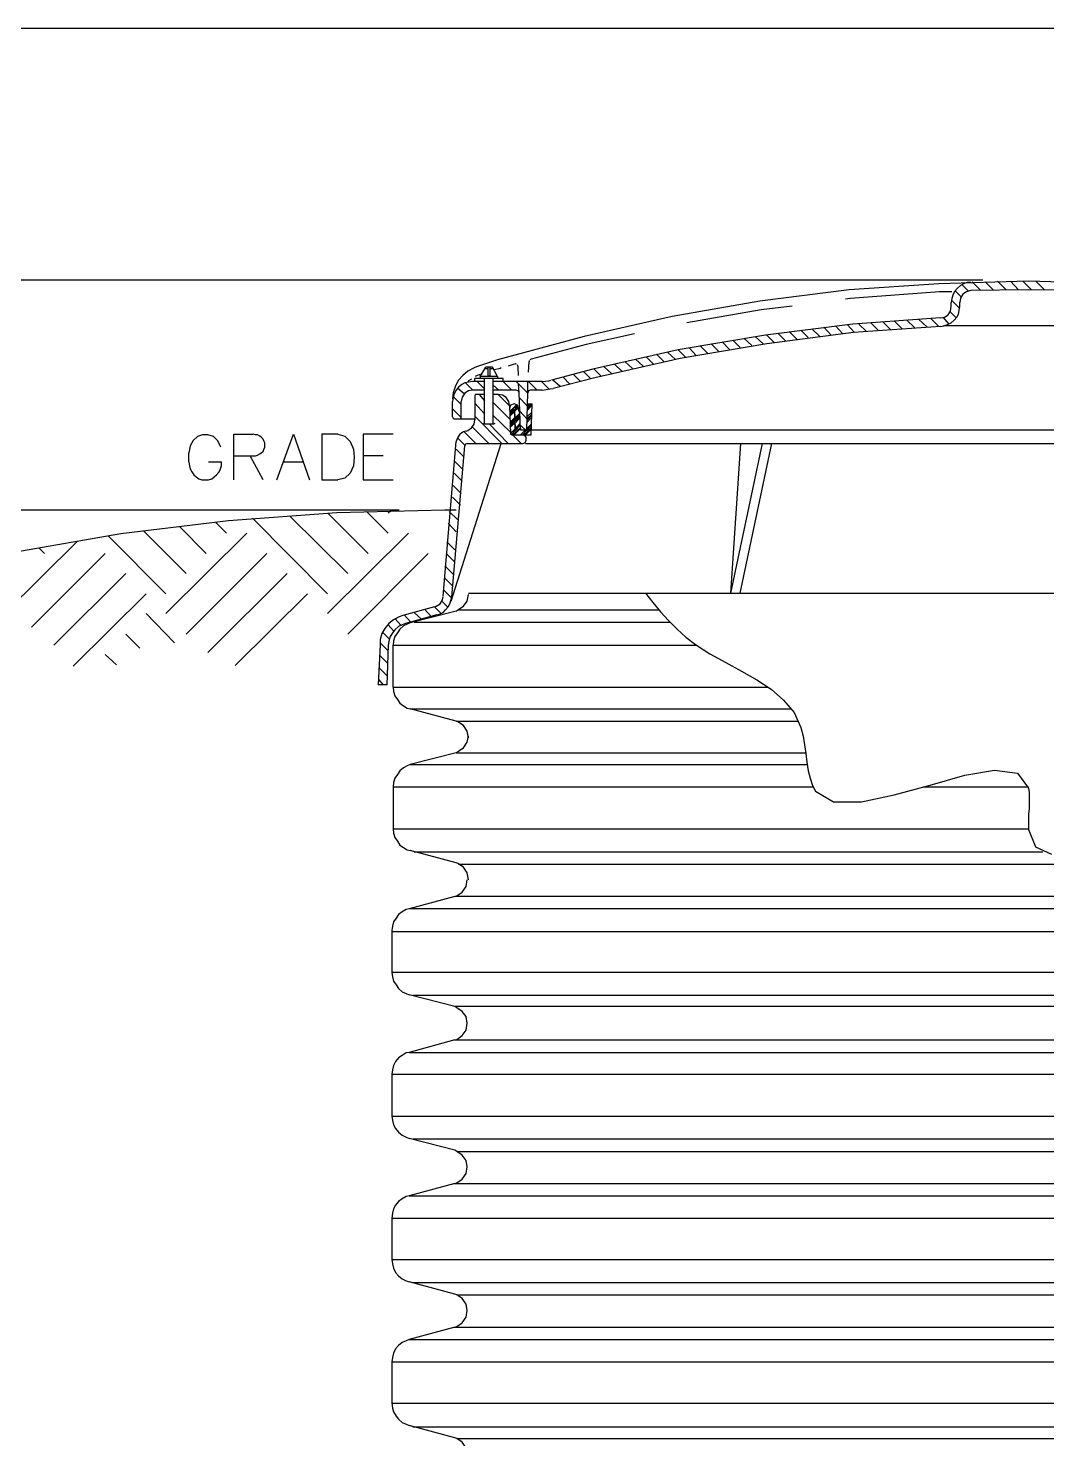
# Model space of a CAD drawing. Header units: inches. Extents: x -1698 to -1559, y -917 to -744.
# Drawn here: x -1667.98 to -1645.69, y -774.76 to -743.9 of the extents above; entities that cross this region are included whole.
import ezdxf

# ---------------------------------------------------------------- set-up
doc = ezdxf.new("R2010")
doc.units = ezdxf.units.IN
doc.layers.add('DH152', color=7, linetype='CONTINUOUS')

msp = doc.modelspace()

# ---------------------------------------------------------------- linework, layer by layer
at = {"layer": 'DH152', "color": 7}
for points in [[(-1692.20639, -743.89502), (-1559.18107, -743.89502)], [(-1647.09287, -749.40558), (-1686.47919, -749.40558)], [(-1636.4373, -750.6106), (-1638.29221, -750.20441), (-1640.22835, -749.86593), (-1642.17804, -749.62222), (-1644.12772, -749.48682), (-1646.09095, -749.43266), (-1648.05417, -749.48682), (-1650.01739, -749.62222), (-1651.96708, -749.86593), (-1653.88968, -750.20441), (-1655.81229, -750.63768), (-1657.70781, -751.15218), (-1658.16816, -751.30111)], [(-1647.76984, -749.66283), (-1648.04063, -749.66283), (-1649.99031, -749.81177), (-1650.09863, -749.82531)], [(-1647.35012, -749.45974), (-1647.43135, -749.45974), (-1647.51259, -749.48682), (-1647.58029, -749.52744), (-1647.64799, -749.5816), (-1647.70214, -749.64929), (-1647.74276, -749.71699), (-1647.76984, -749.81177), (-1647.78338, -749.89301)], [(-1647.56675, -749.77115), (-1647.70214, -749.63576)], [(-1647.35012, -749.63576), (-1647.44489, -749.66283), (-1647.52613, -749.71699), (-1647.58029, -749.79823), (-1647.59383, -749.89301)], [(-1647.40428, -749.64929), (-1647.55321, -749.50036)], [(-1644.83178, -749.63576), (-1646.09095, -749.62222), (-1647.35012, -749.63576)], [(-1647.13349, -749.63576), (-1647.32304, -749.4462)], [(-1646.8627, -749.62222), (-1647.03871, -749.4462)], [(-1646.57837, -749.62222), (-1646.76792, -749.43266)], [(-1646.30758, -749.62222), (-1646.48359, -749.43266)], [(-1646.02325, -749.62222), (-1646.2128, -749.43266)], [(-1645.73892, -749.62222), (-1645.92847, -749.43266)], [(-1651.26303, -749.97424), (-1651.94, -750.05548), (-1653.56474, -750.33981)], [(-1648.01355, -750.23149), (-1647.93231, -750.21795), (-1647.85108, -750.16379), (-1647.79692, -750.08256), (-1647.78338, -749.97424)], [(-1648.01355, -750.42104), (-1647.94585, -750.40751), (-1647.86462, -750.38043), (-1647.78338, -750.33981), (-1647.71568, -750.28565), (-1647.66153, -750.21795), (-1647.62091, -750.15026), (-1647.60737, -750.06902), (-1647.59383, -749.97424)], [(-1647.59383, -750.0284), (-1647.78338, -749.83885)], [(-1647.78338, -749.97424), (-1647.78338, -749.89301)], [(-1647.59383, -749.97424), (-1647.59383, -749.89301)], [(-1648.01355, -750.23149), (-1648.01355, -750.23149), (-1649.93616, -750.36689), (-1651.84522, -750.6106), (-1653.75429, -750.93554), (-1655.62274, -751.35527), (-1656.52988, -751.59898)], [(-1648.58221, -750.44812), (-1648.75822, -750.27211)], [(-1648.31142, -750.43458), (-1648.50097, -750.25857)], [(-1648.05417, -750.42104), (-1648.23018, -750.24503)], [(-1647.824, -750.36689), (-1647.95939, -750.21795)], [(-1647.67506, -750.23149), (-1647.81046, -750.0961)], [(-1654.71559, -750.58352), (-1655.77167, -750.81369), (-1656.97668, -751.13864)], [(-1648.01355, -750.42104), (-1648.01355, -750.42104), (-1649.92262, -750.55644), (-1651.81814, -750.80015), (-1653.71367, -751.1251), (-1655.58212, -751.54482), (-1656.48926, -751.77499)], [(-1651.41196, -750.73245), (-1651.57443, -750.56998)], [(-1651.15471, -750.70537), (-1651.33072, -750.52936)], [(-1650.911, -750.66476), (-1651.07347, -750.50228)], [(-1650.65375, -750.63768), (-1650.82976, -750.4752)], [(-1650.41004, -750.6106), (-1650.57251, -750.43458)], [(-1650.15279, -750.58352), (-1650.31526, -750.40751)], [(-1649.89554, -750.55644), (-1650.05801, -750.38043)], [(-1649.63829, -750.52936), (-1649.80076, -750.36689)], [(-1649.3675, -750.51582), (-1649.54351, -750.33981)], [(-1649.11025, -750.48874), (-1649.28626, -750.31273)], [(-1648.853, -750.4752), (-1649.02901, -750.29919)], [(-1644.24958, -750.40751), (-1647.94585, -750.40751)], [(-1653.36164, -751.0574), (-1653.51058, -750.89493)], [(-1653.11793, -751.00324), (-1653.28041, -750.84077)], [(-1652.87422, -750.96262), (-1653.0367, -750.80015)], [(-1652.63051, -750.92201), (-1652.79299, -750.75953)], [(-1652.40034, -750.88139), (-1652.56281, -750.71891)], [(-1652.14309, -750.84077), (-1652.3191, -750.67829)], [(-1651.89938, -750.80015), (-1652.07539, -750.63768)], [(-1651.65567, -750.77307), (-1651.81814, -750.6106)], [(-1657.03084, -751.42297), (-1657.0173, -751.19279), (-1657.0173, -751.19279)], [(-1657.0173, -751.16572), (-1657.0173, -751.19279)], [(-1656.97668, -751.13864), (-1657.00376, -751.15218)], [(-1654.75621, -751.34173), (-1654.91868, -751.19279)], [(-1654.52604, -751.28757), (-1654.68851, -751.13864)], [(-1654.29587, -751.24695), (-1654.45834, -751.08448)], [(-1654.0657, -751.19279), (-1654.22817, -751.03032)], [(-1653.82199, -751.13864), (-1653.98446, -750.9897)], [(-1653.59181, -751.09802), (-1653.75429, -750.93554)], [(-1658.16816, -751.30111), (-1658.22231, -751.32819), (-1658.35771, -751.39589), (-1658.46602, -751.49066), (-1658.5608, -751.59898), (-1658.6285, -751.72083), (-1658.68266, -751.86977), (-1658.6962, -752.00516)], [(-1658.10046, -751.47712), (-1658.15462, -751.49066), (-1658.19524, -751.51774)], [(-1658.08692, -751.47712), (-1658.114, -751.47712), (-1658.114, -751.47712)], [(-1658.08692, -751.51774), (-1657.96506, -751.31465)], [(-1657.70781, -751.51774), (-1658.08692, -751.51774)], [(-1658.08692, -751.51774), (-1658.08692, -751.55836)], [(-1658.0463, -751.46358), (-1658.07338, -751.46358)], [(-1657.99214, -751.34173), (-1657.91091, -751.34173)], [(-1657.81613, -751.31465), (-1657.96506, -751.31465)], [(-1657.91091, -751.49066), (-1657.91091, -751.31465)], [(-1657.91091, -751.49066), (-1657.91091, -751.5042), (-1657.89737, -751.51774), (-1657.88383, -751.5042), (-1657.87029, -751.49066)], [(-1657.87029, -751.49066), (-1657.87029, -751.31465)], [(-1657.87029, -751.34173), (-1657.78905, -751.34173)], [(-1657.70781, -751.51774), (-1657.81613, -751.31465)], [(-1657.62658, -751.32819), (-1657.65366, -751.34173), (-1657.77551, -751.36881)], [(-1657.70781, -751.51774), (-1657.70781, -751.55836)], [(-1657.34225, -751.24695), (-1657.47764, -751.28757)], [(-1657.30163, -751.24695), (-1657.31517, -751.23341), (-1657.32871, -751.24695)], [(-1657.26101, -751.30111), (-1657.27455, -751.26049)], [(-1657.24747, -751.49066), (-1657.26101, -751.30111)], [(-1655.89352, -751.62606), (-1656.056, -751.46358)], [(-1655.67689, -751.55836), (-1655.82583, -751.40943)], [(-1655.44672, -751.5042), (-1655.59566, -751.35527)], [(-1655.21655, -751.45004), (-1655.37902, -751.30111)], [(-1654.98638, -751.39589), (-1655.14885, -751.24695)], [(-1658.24939, -751.62606), (-1658.34417, -751.6396), (-1658.42541, -751.65314), (-1658.4931, -751.69376), (-1658.5608, -751.74791), (-1658.61496, -751.81561), (-1658.65558, -751.89685), (-1658.68266, -751.97808), (-1658.6962, -752.05932)], [(-1658.43895, -751.89685), (-1658.57434, -751.77499)], [(-1658.24939, -751.81561), (-1658.34417, -751.82915), (-1658.42541, -751.88331), (-1658.47956, -751.96454), (-1658.50664, -752.05932)], [(-1658.24939, -751.81561), (-1658.41187, -751.65314)], [(-1658.27647, -751.5719), (-1658.34417, -751.61252), (-1658.35771, -751.6396), (-1658.35771, -751.6396)], [(-1657.99214, -751.62606), (-1658.24939, -751.62606)], [(-1657.99214, -751.81561), (-1658.24939, -751.81561)], [(-1658.20877, -751.62606), (-1658.20877, -751.55836)], [(-1657.58596, -751.62606), (-1657.58596, -751.55836), (-1658.20877, -751.55836)], [(-1657.99214, -751.78853), (-1658.15462, -751.62606)], [(-1657.80259, -752.56028), (-1657.99214, -752.56028), (-1657.99214, -751.55836)], [(-1657.80259, -752.56028), (-1657.80259, -751.55836)], [(-1656.73297, -751.62606), (-1657.80259, -751.62606)], [(-1657.68074, -751.81561), (-1657.80259, -751.70729)], [(-1657.30163, -751.81561), (-1657.80259, -751.81561)], [(-1657.39641, -751.81561), (-1657.58596, -751.62606)], [(-1657.04438, -751.88331), (-1657.30163, -751.62606)], [(-1657.23393, -751.86977), (-1657.26101, -751.82915), (-1657.30163, -751.81561)], [(-1657.23393, -751.86977), (-1657.24747, -751.68022)], [(-1657.04438, -751.86977), (-1657.04438, -751.6396)], [(-1656.99022, -751.81561), (-1657.03084, -751.82915), (-1657.04438, -751.86977)], [(-1656.84129, -751.81561), (-1657.03084, -751.62606)], [(-1656.73297, -751.81561), (-1656.99022, -751.81561)], [(-1656.5705, -751.80207), (-1656.74651, -751.62606)], [(-1656.73297, -751.62606), (-1656.58404, -751.61252), (-1656.54342, -751.59898)], [(-1656.73297, -751.81561), (-1656.55696, -751.78853), (-1656.48926, -751.77499)], [(-1656.34033, -751.73437), (-1656.5028, -751.58544)], [(-1656.1237, -751.68022), (-1656.27263, -751.53128)], [(-1658.6962, -752.39781), (-1658.6962, -752.05932)], [(-1658.50664, -752.12702), (-1658.68266, -751.95101)], [(-1658.50664, -752.39781), (-1658.50664, -752.05932)], [(-1658.1817, -751.91039), (-1658.19524, -751.91039), (-1658.20877, -751.93747), (-1658.20877, -751.93747)], [(-1658.20877, -751.93747), (-1658.20877, -752.46551)], [(-1658.20877, -752.09994), (-1657.99214, -752.33011)], [(-1657.99214, -751.91039), (-1658.1817, -751.91039)], [(-1658.114, -751.91039), (-1657.99214, -752.04578)], [(-1657.69427, -751.91039), (-1657.80259, -751.91039)], [(-1657.43702, -752.45197), (-1657.80259, -752.0864)], [(-1657.45056, -752.1541), (-1657.69427, -751.91039)], [(-1657.45056, -752.1541), (-1657.4641, -752.05932), (-1657.51826, -751.97808), (-1657.5995, -751.92393), (-1657.69427, -751.91039)], [(-1657.24747, -752.20826), (-1657.27455, -752.14056), (-1657.34225, -752.11348), (-1657.42349, -752.14056), (-1657.45056, -752.20826), (-1657.45056, -752.20826)], [(-1657.28809, -752.12702), (-1657.45056, -752.28949)], [(-1657.20685, -752.68214), (-1657.23393, -751.86977)], [(-1657.05792, -752.1541), (-1657.23393, -751.97808)], [(-1657.07146, -752.68214), (-1657.04438, -751.86977)], [(-1657.05792, -752.11348), (-1656.9496, -752.11348)], [(-1657.03084, -752.11348), (-1657.05792, -752.1541)], [(-1656.99022, -752.11348), (-1657.05792, -752.18118)], [(-1656.96314, -752.11348), (-1657.05792, -752.22179)], [(-1656.97668, -752.79045), (-1656.9496, -752.11348)], [(-1658.50664, -752.41135), (-1658.6962, -752.22179)], [(-1658.6962, -752.39781), (-1658.6962, -752.39781), (-1658.68266, -752.42489), (-1658.65558, -752.43843)], [(-1658.65558, -752.43843), (-1658.20877, -752.43843)], [(-1658.53372, -752.43843), (-1658.50664, -752.42489), (-1658.50664, -752.39781)], [(-1658.20877, -752.38427), (-1657.61304, -752.98001)], [(-1657.80259, -752.37073), (-1657.42349, -752.73629)], [(-1657.45056, -752.1541), (-1657.42349, -752.76337)], [(-1657.34225, -752.22179), (-1657.43702, -752.31657)], [(-1657.34225, -752.26241), (-1657.43702, -752.35719)], [(-1657.34225, -752.28949), (-1657.43702, -752.38427)], [(-1657.34225, -752.42489), (-1657.43702, -752.51966)], [(-1657.34225, -752.22179), (-1657.32871, -752.68214)], [(-1657.27455, -752.14056), (-1657.32871, -752.20826)], [(-1657.26101, -752.16764), (-1657.32871, -752.23533)], [(-1657.24747, -752.19472), (-1657.32871, -752.27595)], [(-1657.31517, -752.68214), (-1657.32871, -752.22179)], [(-1657.22039, -752.31657), (-1657.31517, -752.41135)], [(-1657.22039, -752.34365), (-1657.31517, -752.43843)], [(-1657.22039, -752.38427), (-1657.31517, -752.47904)], [(-1657.22039, -752.41135), (-1657.31517, -752.51966)], [(-1657.24747, -752.23533), (-1657.24747, -752.20826), (-1657.24747, -752.20826)], [(-1657.24747, -752.23533), (-1657.24747, -752.24887), (-1657.23393, -752.28949), (-1657.22039, -752.30303)], [(-1657.07146, -752.43843), (-1657.22039, -752.27595)], [(-1656.96314, -752.30303), (-1657.07146, -752.39781)], [(-1656.96314, -752.34365), (-1657.07146, -752.43843)], [(-1656.96314, -752.37073), (-1657.07146, -752.47904)], [(-1656.96314, -752.41135), (-1657.07146, -752.51966)], [(-1656.96314, -752.1541), (-1657.05792, -752.26241)], [(-1658.41187, -752.70922), (-1658.45249, -752.72276), (-1658.53372, -752.77691), (-1658.58788, -752.85815), (-1658.61496, -752.93939)], [(-1658.43895, -752.72276), (-1658.1817, -752.98001)], [(-1658.39833, -752.70922), (-1658.35771, -752.69568), (-1658.27647, -752.64152), (-1658.22231, -752.56028), (-1658.20877, -752.46551)], [(-1658.26293, -752.61444), (-1657.89737, -752.98001)], [(-1658.01922, -752.5332), (-1657.99214, -752.56028)], [(-1657.88383, -752.56028), (-1657.47764, -752.98001)], [(-1657.80259, -752.56028), (-1657.76197, -752.5332)], [(-1657.34225, -752.46551), (-1657.43702, -752.56028)], [(-1657.34225, -752.49258), (-1657.43702, -752.6009)], [(-1657.32871, -752.5332), (-1657.43702, -752.62798)], [(-1657.32871, -752.6686), (-1657.42349, -752.76337)], [(-1657.22039, -752.58736), (-1657.40995, -752.79045)], [(-1657.20685, -752.62798), (-1657.38287, -752.79045)], [(-1657.20685, -752.65506), (-1657.34225, -752.79045)], [(-1657.22039, -752.54674), (-1657.31517, -752.65506)], [(-1657.09854, -752.68214), (-1657.22039, -752.57382)], [(-1657.20685, -752.65506), (-1657.20685, -752.68214), (-1657.17977, -752.68214)], [(-1657.20685, -752.68214), (-1657.07146, -752.68214)], [(-1657.20685, -752.79045), (-1657.09854, -752.68214)], [(-1657.16624, -752.79045), (-1656.97668, -752.58736)], [(-1657.12562, -752.79045), (-1656.97668, -752.62798)], [(-1657.09854, -752.68214), (-1657.085, -752.68214), (-1657.07146, -752.65506)], [(-1657.09854, -752.79045), (-1656.97668, -752.6686)], [(-1656.97668, -752.56028), (-1657.07146, -752.65506)], [(-1656.97668, -752.68214), (-1638.91503, -752.68214)], [(-1663.75996, -753.06124), (-1663.82766, -752.92585), (-1663.92243, -752.83107), (-1664.04429, -752.79045), (-1664.16614, -752.79045), (-1664.27446, -752.83107), (-1664.36923, -752.91231), (-1664.43693, -753.03416), (-1664.46401, -753.1831), (-1664.46401, -753.1831)], [(-1663.47563, -753.77883), (-1663.47563, -752.77691), (-1663.05591, -752.77691)], [(-1662.79866, -753.02062), (-1662.79866, -752.96647), (-1662.82573, -752.92585), (-1662.83927, -752.88523), (-1662.87989, -752.84461), (-1662.90697, -752.81753), (-1662.96113, -752.79045), (-1663.00175, -752.79045), (-1663.05591, -752.77691), (-1663.05591, -752.77691)], [(-1663.05591, -753.25079), (-1663.00175, -753.25079), (-1662.96113, -753.23726), (-1662.90697, -753.21018), (-1662.87989, -753.1831), (-1662.83927, -753.15602), (-1662.82573, -753.1154), (-1662.79866, -753.06124), (-1662.79866, -753.02062), (-1662.79866, -753.02062)], [(-1662.54141, -753.77883), (-1662.17584, -752.77691), (-1661.82381, -753.77883)], [(-1661.201, -752.77691), (-1661.55302, -752.77691), (-1661.55302, -753.77883), (-1661.201, -753.77883)], [(-1661.201, -752.77691), (-1661.05206, -752.81753), (-1660.93021, -752.93939), (-1660.86251, -753.10186), (-1660.84897, -753.27787), (-1660.86251, -753.46743), (-1660.93021, -753.6299), (-1661.05206, -753.73822), (-1661.201, -753.77883), (-1661.201, -753.77883)], [(-1659.99598, -752.77691), (-1660.64588, -752.77691), (-1660.64588, -753.77883), (-1659.99598, -753.77883)], [(-1658.89929, -756.32425), (-1658.61496, -752.93939)], [(-1658.72327, -756.43257), (-1657.62658, -752.98001)], [(-1658.70973, -756.33779), (-1658.42541, -753.03416)], [(-1658.58788, -752.85815), (-1658.42541, -753.02062)], [(-1658.37125, -752.98001), (-1658.41187, -752.99354), (-1658.42541, -753.03416)], [(-1658.37125, -752.98001), (-1657.1527, -752.98001)], [(-1657.42349, -752.76337), (-1657.42349, -752.77691), (-1657.39641, -752.79045), (-1656.97668, -752.79045)], [(-1657.38287, -752.79045), (-1657.19331, -752.98001)], [(-1657.085, -752.84461), (-1657.11208, -752.80399), (-1657.1527, -752.79045)], [(-1657.1527, -752.98001), (-1657.11208, -752.96647), (-1657.085, -752.91231)], [(-1657.09854, -752.98001), (-1638.25159, -752.98001)], [(-1657.085, -752.91231), (-1657.085, -752.84461)], [(-1652.60343, -756.25656), (-1651.91292, -752.98001)], [(-1652.60343, -756.25656), (-1652.3868, -752.98001)], [(-1652.40034, -756.25656), (-1651.70983, -752.98001)], [(-1664.46401, -753.38619), (-1664.46401, -753.1831)], [(-1663.47563, -753.25079), (-1663.05591, -753.25079)], [(-1662.83927, -753.77883), (-1663.1236, -753.25079)], [(-1660.21262, -753.25079), (-1660.64588, -753.25079)], [(-1658.61496, -753.10186), (-1658.43895, -753.27787)], [(-1664.46401, -753.38619), (-1664.45047, -753.46743), (-1664.43693, -753.53512), (-1664.39631, -753.60282), (-1664.35569, -753.67052), (-1664.30154, -753.71114), (-1664.24738, -753.75176), (-1664.17968, -753.77883), (-1664.09844, -753.77883), (-1664.09844, -753.77883)], [(-1664.09844, -753.77883), (-1664.03075, -753.77883), (-1663.96305, -753.75176), (-1663.90889, -753.71114), (-1663.85473, -753.67052), (-1663.80058, -753.60282), (-1663.7735, -753.53512), (-1663.74642, -753.46743), (-1663.74642, -753.38619), (-1663.74642, -753.38619)], [(-1664.03075, -753.38619), (-1663.74642, -753.38619)], [(-1662.39247, -753.38619), (-1661.97275, -753.38619)], [(-1658.65558, -753.6299), (-1658.47956, -753.80591)], [(-1658.64204, -753.37265), (-1658.46602, -753.54866)], [(-1658.68266, -753.90069), (-1658.50664, -754.0767)], [(-1658.6962, -754.15794), (-1658.52018, -754.33395)], [(-1659.86059, -754.44227), (-1674.71339, -754.44227)], [(-1658.61496, -754.44227), (-1658.85867, -754.44227), (-1661.22808, -754.49643), (-1663.59748, -754.67244), (-1665.95335, -754.95677), (-1668.29568, -755.36295), (-1670.61093, -755.89099), (-1672.8991, -756.52735), (-1674.55092, -757.05539)], [(-1660.98437, -755.82329), (-1662.25708, -754.56412)], [(-1660.53756, -755.39003), (-1661.41763, -754.50997)], [(-1660.1043, -754.94323), (-1660.57818, -754.46935)], [(-1660.1043, -754.49643), (-1660.05014, -754.45581)], [(-1658.76389, -754.46935), (-1658.58788, -754.64536)], [(-1664.51817, -755.82329), (-1665.45239, -754.88907)], [(-1664.08491, -755.39003), (-1664.6671, -754.79429)], [(-1663.6381, -754.94323), (-1663.88181, -754.69952)], [(-1661.43117, -756.2701), (-1663.06945, -754.61828)], [(-1658.79097, -754.7266), (-1658.61496, -754.91615)], [(-1668.49877, -756.70336), (-1666.90112, -755.11924)], [(-1664.96497, -756.2701), (-1666.22414, -755.01093)], [(-1664.96497, -756.70336), (-1663.1913, -754.94323)], [(-1661.43117, -756.70336), (-1659.6575, -754.94323)], [(-1658.81805, -755.13278), (-1658.64204, -755.30879)], [(-1667.90304, -757.00123), (-1666.29184, -755.39003)], [(-1667.61871, -755.39003), (-1667.74056, -755.26818)], [(-1664.51817, -757.15016), (-1662.75804, -755.39003)], [(-1660.98437, -757.15016), (-1659.22423, -755.39003)], [(-1658.83159, -755.39003), (-1658.65558, -755.56604)], [(-1667.41562, -757.39387), (-1665.84504, -755.82329)], [(-1664.04429, -757.55635), (-1662.31123, -755.82329)], [(-1658.85867, -755.66082), (-1658.68266, -755.83683)], [(-1658.87221, -755.91807), (-1658.6962, -756.09408)], [(-1666.99589, -757.85422), (-1665.39823, -756.2701)], [(-1663.44855, -757.84068), (-1661.86443, -756.2701)], [(-1659.08884, -756.55443), (-1659.04822, -756.54089), (-1658.96698, -756.48673), (-1658.91283, -756.40549), (-1658.89929, -756.33779)], [(-1659.03468, -756.73044), (-1658.98052, -756.7169), (-1658.89929, -756.67628), (-1658.84513, -756.62212), (-1658.79097, -756.55443), (-1658.75035, -756.48673), (-1658.72327, -756.39195), (-1658.70973, -756.35133)], [(-1658.92637, -756.43257), (-1658.79097, -756.56797)], [(-1658.88575, -756.18886), (-1658.70973, -756.36487)], [(-1658.61496, -756.6492), (-1658.57434, -756.62212), (-1658.45249, -756.54089), (-1658.37125, -756.43257), (-1658.34417, -756.28364)], [(-1658.34417, -756.25656), (-1640.98657, -756.25656)], [(-1654.47188, -756.25656), (-1654.30941, -756.45965), (-1654.14693, -756.66274), (-1653.97092, -756.85229), (-1653.78137, -757.04185), (-1653.59181, -757.21786), (-1653.37518, -757.38033), (-1653.06378, -757.58343), (-1652.71175, -757.77298), (-1652.37326, -757.96253), (-1652.03478, -758.15208), (-1651.72337, -758.35518), (-1651.45258, -758.59889), (-1651.22241, -758.86968), (-1651.07347, -759.19462), (-1651.01931, -759.38418), (-1650.99224, -759.57373), (-1650.96516, -759.76328), (-1650.93808, -759.95283), (-1650.911, -760.14239), (-1650.87038, -760.30486), (-1650.81622, -760.46733), (-1650.74853, -760.58919), (-1650.35588, -760.81936), (-1649.7466, -760.81936), (-1649.02901, -760.67043), (-1648.24372, -760.45379), (-1647.48551, -760.23716), (-1646.83562, -760.12885), (-1646.33466, -760.19654), (-1646.09095, -760.52149), (-1646.07741, -760.61627), (-1646.07741, -760.72458), (-1646.07741, -760.84644), (-1646.07741, -760.96829), (-1646.09095, -761.09015), (-1646.09095, -761.212), (-1646.09095, -761.32032), (-1646.09095, -761.42864), (-1645.94201, -761.80774), (-1645.58999, -761.97021)], [(-1664.77542, -757.33972), (-1665.39823, -756.70336)], [(-1659.77935, -756.74398), (-1659.86059, -756.77106), (-1659.98245, -756.83875), (-1660.09076, -756.91999), (-1660.172, -757.02831), (-1660.2397, -757.13662), (-1660.28031, -757.27202), (-1660.28031, -757.38033)], [(-1658.61496, -756.6492), (-1659.61688, -756.90645), (-1659.68458, -756.93353), (-1659.76581, -756.97415), (-1659.84705, -757.04185), (-1659.90121, -757.12308), (-1659.95537, -757.20432), (-1659.98245, -757.2991), (-1659.99598, -757.39387)], [(-1659.08884, -756.55443), (-1659.77935, -756.74398)], [(-1659.75227, -756.73044), (-1659.60334, -756.89291)], [(-1659.03468, -756.73044), (-1659.7252, -756.91999)], [(-1659.53564, -756.67628), (-1659.37317, -756.82522)], [(-1659.30547, -756.60858), (-1659.15654, -756.77106)], [(-1659.08884, -756.55443), (-1658.93991, -756.70336)], [(-1658.5608, -756.62212), (-1654.17401, -756.62212)], [(-1659.7252, -756.91999), (-1659.79289, -756.94707), (-1659.87413, -756.98769), (-1659.95537, -757.05539), (-1660.00952, -757.12308), (-1660.06368, -757.21786), (-1660.09076, -757.31264), (-1660.1043, -757.39387)], [(-1660.1043, -756.94707), (-1659.98245, -757.08247)], [(-1659.95537, -756.81168), (-1659.81997, -756.96061)], [(-1659.53564, -756.89291), (-1653.9303, -756.89291)], [(-1665.53363, -757.46157), (-1665.84504, -757.15016)], [(-1660.28031, -757.38033), (-1660.32093, -758.2604)], [(-1660.28031, -757.33972), (-1660.1043, -757.51573)], [(-1660.22616, -757.10954), (-1660.07722, -757.25848)], [(-1666.04813, -757.82714), (-1666.29184, -757.59697)], [(-1660.29385, -757.6105), (-1660.11784, -757.78652)], [(-1660.1043, -757.39387), (-1660.13138, -758.2604)], [(-1659.99598, -757.39387), (-1653.3481, -757.39387)], [(-1659.99598, -758.31456), (-1659.99598, -757.39387)], [(-1660.30739, -757.88129), (-1660.11784, -758.07085)], [(-1660.13138, -758.2604), (-1660.32093, -758.2604)], [(-1660.30739, -758.15208), (-1660.21262, -758.2604)], [(-1659.99598, -758.31456), (-1651.79106, -758.31456)], [(-1659.99598, -758.31456), (-1659.99598, -758.31456), (-1659.98245, -758.40933), (-1659.95537, -758.50411), (-1659.90121, -758.58535), (-1659.84705, -758.66658), (-1659.76581, -758.72074), (-1659.68458, -758.7749), (-1659.61688, -758.78844)], [(-1659.61688, -758.78844), (-1651.27656, -758.78844)], [(-1658.61496, -759.05923), (-1659.61688, -758.78844)], [(-1658.61496, -759.05923), (-1651.12763, -759.05923)], [(-1658.34417, -759.42479), (-1658.34417, -759.42479), (-1658.37125, -759.27586), (-1658.45249, -759.154), (-1658.57434, -759.07277), (-1658.61496, -759.05923)], [(-1658.61496, -759.74974), (-1658.57434, -759.72266), (-1658.45249, -759.64143), (-1658.37125, -759.51957), (-1658.34417, -759.38418)], [(-1658.61496, -759.74974), (-1659.61688, -760.00699), (-1659.68458, -760.03407), (-1659.76581, -760.07469), (-1659.84705, -760.14239), (-1659.90121, -760.22362), (-1659.95537, -760.30486), (-1659.98245, -760.39964), (-1659.99598, -760.49441)], [(-1658.61496, -759.74974), (-1650.96516, -759.74974)], [(-1659.61688, -760.00699), (-1650.92454, -760.00699)], [(-1659.99598, -760.49441), (-1659.99598, -761.4151)], [(-1659.99598, -760.49441), (-1650.80268, -760.49441)], [(-1648.4062, -760.49441), (-1646.09095, -760.49441)], [(-1659.99598, -761.40156), (-1659.99598, -761.4151), (-1659.98245, -761.50987), (-1659.95537, -761.60465), (-1659.90121, -761.68589), (-1659.84705, -761.76712), (-1659.76581, -761.82128), (-1659.68458, -761.87544), (-1659.61688, -761.88898)], [(-1659.99598, -761.4151), (-1646.09095, -761.4151)], [(-1658.61496, -762.15977), (-1659.61688, -761.88898)], [(-1659.53564, -761.91606), (-1645.77954, -761.91606)], [(-1658.34417, -762.52533), (-1658.37125, -762.3764), (-1658.45249, -762.25454), (-1658.57434, -762.17331), (-1658.61496, -762.15977)], [(-1658.5608, -762.18685), (-1639.72739, -762.18685)], [(-1658.64204, -762.8909), (-1658.60142, -762.87736), (-1658.47956, -762.79612), (-1658.39833, -762.67427), (-1658.37125, -762.52533)], [(-1658.64204, -762.8909), (-1659.64396, -763.16169), (-1659.71166, -763.17523), (-1659.79289, -763.22939), (-1659.87413, -763.28354), (-1659.92829, -763.36478), (-1659.98245, -763.44602), (-1660.00952, -763.54079), (-1660.02306, -763.63557)], [(-1633.59401, -762.8909), (-1658.64204, -762.8909)], [(-1632.59209, -763.16169), (-1659.64396, -763.16169)], [(-1660.02306, -763.63557), (-1660.02306, -764.55625)], [(-1632.22653, -763.66265), (-1660.02306, -763.66265)], [(-1660.02306, -764.55625), (-1660.02306, -764.55625), (-1660.00952, -764.65103), (-1659.98245, -764.74581), (-1659.92829, -764.82704), (-1659.87413, -764.90828), (-1659.79289, -764.97598), (-1659.71166, -765.0166), (-1659.64396, -765.04368)], [(-1632.22653, -764.55625), (-1660.02306, -764.55625)], [(-1658.64204, -765.30093), (-1659.64396, -765.04368)], [(-1632.68687, -765.05721), (-1659.56272, -765.05721)], [(-1658.37125, -765.66649), (-1658.39833, -765.51756), (-1658.47956, -765.40924), (-1658.60142, -765.328), (-1658.64204, -765.30093)], [(-1633.59401, -765.30093), (-1658.64204, -765.30093)], [(-1658.65558, -766.03206), (-1658.60142, -766.01852), (-1658.47956, -765.93728), (-1658.39833, -765.81543), (-1658.37125, -765.66649)], [(-1658.64204, -766.03206), (-1659.64396, -766.30285), (-1659.71166, -766.31639), (-1659.79289, -766.37054), (-1659.87413, -766.4247), (-1659.94183, -766.50594), (-1659.98245, -766.58718), (-1660.00952, -766.68195), (-1660.02306, -766.77673)], [(-1659.64396, -766.30285), (-1632.67333, -766.30285)], [(-1658.65558, -766.03206), (-1633.66171, -766.03206)], [(-1660.02306, -766.77673), (-1660.02306, -767.69741)], [(-1660.02306, -766.77673), (-1632.22653, -766.77673)], [(-1660.02306, -767.69741), (-1660.02306, -767.69741), (-1660.00952, -767.79219), (-1659.98245, -767.88696), (-1659.94183, -767.9682), (-1659.87413, -768.04944), (-1659.79289, -768.11714), (-1659.71166, -768.15775), (-1659.64396, -768.18483)], [(-1660.02306, -767.69741), (-1632.22653, -767.69741)], [(-1658.64204, -768.44208), (-1659.64396, -768.18483)], [(-1659.56272, -768.19837), (-1632.59209, -768.19837)], [(-1658.37125, -768.80765), (-1658.39833, -768.67225), (-1658.47956, -768.5504), (-1658.60142, -768.46916), (-1658.64204, -768.44208)], [(-1658.58788, -768.46916), (-1633.59401, -768.46916)], [(-1658.65558, -769.17321), (-1658.60142, -769.15968), (-1658.47956, -769.07844), (-1658.39833, -768.95658), (-1658.37125, -768.80765)], [(-1658.64204, -769.17321), (-1659.64396, -769.444)], [(-1658.65558, -769.17321), (-1633.66171, -769.17321)], [(-1659.64396, -769.444), (-1659.71166, -769.45754), (-1659.79289, -769.5117), (-1659.87413, -769.56586), (-1659.94183, -769.6471), (-1659.98245, -769.72833), (-1660.00952, -769.82311), (-1660.02306, -769.93142)], [(-1659.64396, -769.444), (-1632.67333, -769.444)], [(-1660.02306, -769.93142), (-1660.02306, -770.83857)], [(-1660.02306, -769.93142), (-1632.22653, -769.93142)], [(-1660.02306, -770.83857), (-1660.02306, -770.83857), (-1660.00952, -770.93335), (-1659.98245, -771.02812), (-1659.94183, -771.1229), (-1659.87413, -771.1906), (-1659.79289, -771.25829), (-1659.71166, -771.29891), (-1659.64396, -771.32599)], [(-1660.02306, -770.83857), (-1632.22653, -770.83857)], [(-1658.64204, -771.59678), (-1659.64396, -771.32599)], [(-1659.56272, -771.33953), (-1632.59209, -771.33953)], [(-1658.65558, -772.31437), (-1658.60142, -772.30083), (-1658.47956, -772.2196), (-1658.39833, -772.09774), (-1658.37125, -771.94881), (-1658.39833, -771.81341), (-1658.47956, -771.69156), (-1658.60142, -771.61032), (-1658.64204, -771.59678)], [(-1658.58788, -771.61032), (-1633.59401, -771.61032)], [(-1658.64204, -772.31437), (-1659.64396, -772.58516)], [(-1658.64204, -772.31437), (-1633.66171, -772.31437)], [(-1659.64396, -772.58516), (-1659.71166, -772.61224), (-1659.79289, -772.65286), (-1659.87413, -772.72056), (-1659.94183, -772.78825), (-1659.98245, -772.88303), (-1660.00952, -772.97781), (-1660.02306, -773.07258)], [(-1659.64396, -772.58516), (-1632.67333, -772.58516)], [(-1660.02306, -773.07258), (-1660.02306, -773.97973)], [(-1660.02306, -773.07258), (-1632.22653, -773.07258)], [(-1660.02306, -773.97973), (-1660.02306, -773.97973), (-1660.00952, -774.08804), (-1659.98245, -774.16928), (-1659.92829, -774.26406), (-1659.87413, -774.33175), (-1659.79289, -774.39945), (-1659.71166, -774.44007), (-1659.64396, -774.46715)], [(-1660.02306, -773.97973), (-1632.22653, -773.97973)], [(-1658.37125, -775.1035), (-1658.39833, -774.95457), (-1658.47956, -774.83271), (-1658.60142, -774.75148), (-1658.64204, -774.73794), (-1659.64396, -774.46715)], [(-1659.56272, -774.49423), (-1632.59209, -774.49423)], [(-1658.58788, -774.75148), (-1633.59401, -774.75148)]]:
    msp.add_lwpolyline(points, dxfattribs=at)

doc.saveas('drawing.dxf')
